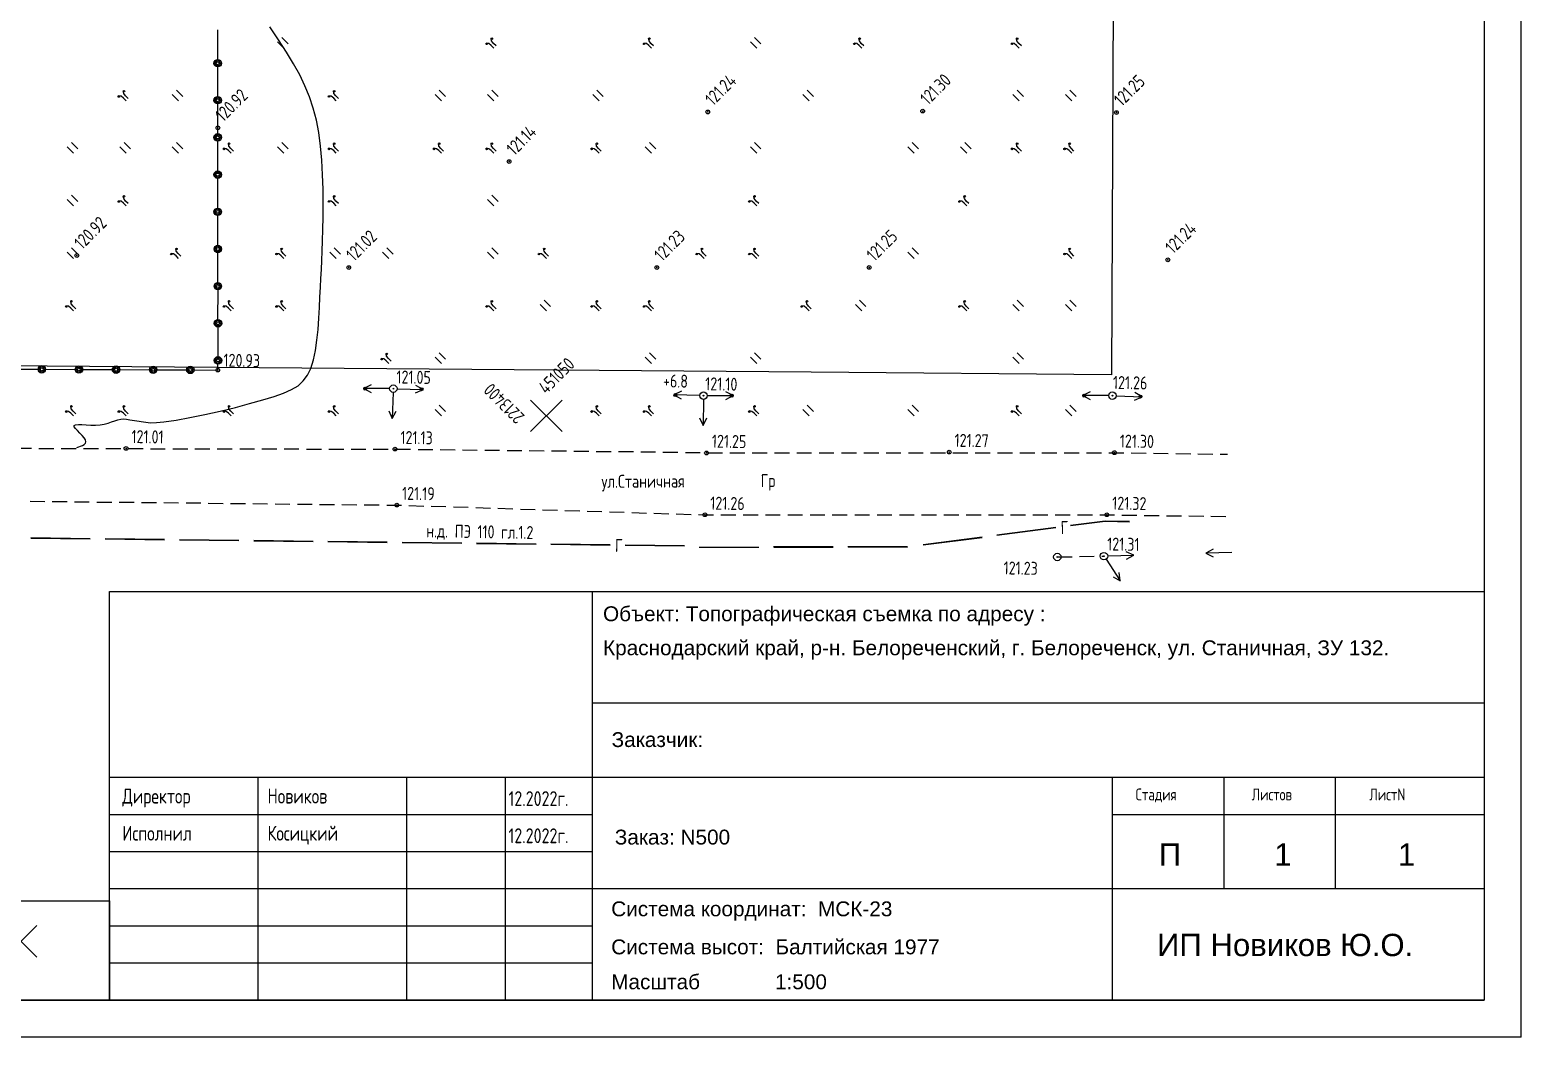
# Model space of a CAD drawing. Header units: millimetres. Extents: x 2213531 to 2213741, y 451026 to 451175.
# Drawn here: x 2213641 to 2213741.3, y 451026.4 to 451094.2 of the extents above; entities that cross this region are included whole.
import ezdxf

# ---------------------------------------------------------------- set-up
doc = ezdxf.new("R2010")
doc.units = ezdxf.units.MM
doc.linetypes.add('CONTI', pattern=[0])
for name, color, linetype in [('Газопровод', 140, 'Continuous'), ('Горизонтали', 32, 'CONTI'), ('Границы участка', 1, 'Continuous'), ('Заполнение', 250, 'CONTI'), ('Координатная сетка', 92, 'Continuous'), ('Лист', 7, 'Continuous'), ('Отметки', 7, 'Continuous'), ('Ситуация', 7, 'Continuous'), ('Текст', 7, 'Continuous')]:
    doc.layers.add(name, color=color, linetype=linetype)
doc.styles.add('SHRFT', font='ROMAND.SHX')
doc.styles.get("Standard").update_dxf_attribs({"font": 'arial.ttf'})

# ---------------------------------------------------------------- blocks, each defined once
blk = doc.blocks.new('BL_333')
at = {"color": 0}
for p, q in [((0, -3), (0, 3)), ((-3, 0), (3, 0))]:
    blk.add_line(p, q, dxfattribs=at)
blk = doc.blocks.new('BL_2011')
at = {"color": 0}
for p, q in [((0, 0), (0, 1.2)), ((0.8, 0), (0.8, 1.2))]:
    blk.add_line(p, q, dxfattribs=at)
blk = doc.blocks.new('BL_2013')
at = {"color": 0}
for p, q in [((-0.05, 0.9), (-0.25, 1.2)), ((0, 0.5), (-0.05, 0.9)), ((0, 0), (0, 0.5)), ((0.4, 0.5), (0.45, 0.9)), ((0.4, 0), (0.4, 0.5)), ((0.45, 0.9), (0.65, 1.2))]:
    blk.add_line(p, q, dxfattribs=at)
for centre in [(-0.3, 1.1), (0.7, 1.1)]:
    blk.add_circle(centre, 0.1, dxfattribs=at)
blk = doc.blocks.new('BL_26')
at = {"color": 0}
for radius in [0.5, 0.05]:
    blk.add_circle((0, 0), radius, dxfattribs=at)

msp = doc.modelspace()

# ---------------------------------------------------------------- linework, layer by layer
at = {"layer": 'Газопровод'}
for p, q in [((2213710, 451060.71), (2213706.03, 451060.19)), ((2213710, 451060.69), (2213706.04, 451060.17)), ((2213713.33, 451061.15), (2213710.98, 451060.84)), ((2213713.33, 451061.12), (2213710.99, 451060.82)), ((2213714.96, 451061.11), (2213713.33, 451061.15)), ((2213714.96, 451061.08), (2213713.33, 451061.12)), ((2213645.01, 451059.96), (2213641.02, 451060.01)), ((2213645.01, 451059.93), (2213641.02, 451059.98)), ((2213650.01, 451059.9), (2213646.02, 451059.95)), ((2213650.01, 451059.87), (2213646.02, 451059.92)), ((2213655.02, 451059.84), (2213651.02, 451059.89)), ((2213655.02, 451059.81), (2213651.02, 451059.86)), ((2213660.02, 451059.78), (2213656.02, 451059.83)), ((2213660.02, 451059.75), (2213656.02, 451059.8)), ((2213665.01, 451059.72), (2213661.02, 451059.77)), ((2213665.01, 451059.69), (2213661.02, 451059.74)), ((2213670.02, 451059.66), (2213666.02, 451059.71)), ((2213670.02, 451059.64), (2213666.02, 451059.69)), ((2213675.02, 451059.6), (2213671.02, 451059.65)), ((2213675.02, 451059.57), (2213671.02, 451059.62)), ((2213680.02, 451059.54), (2213676.02, 451059.59)), ((2213680.02, 451059.51), (2213676.02, 451059.56)), ((2213685.01, 451059.48), (2213681.01, 451059.53)), ((2213685.01, 451059.45), (2213681.01, 451059.5)), ((2213690.01, 451059.38), (2213686.01, 451059.38)), ((2213695.01, 451059.41), (2213691.01, 451059.41)), ((2213695.01, 451059.38), (2213691.02, 451059.38)), ((2213700.02, 451059.41), (2213696.01, 451059.41)), ((2213700.01, 451059.38), (2213696.02, 451059.39)), ((2213705.04, 451060.06), (2213701.07, 451059.54)), ((2213705.04, 451060.03), (2213701.08, 451059.52))]:
    msp.add_line(p, q, dxfattribs=at)
at = {"layer": 'Горизонтали', "color": 32}
for points in [[(2213649.07, 451067.77), (2213649.49, 451067.79), (2213649.98, 451067.83), (2213650.8, 451067.94), (2213651.73, 451068.11), (2213652.73, 451068.31), (2213653.76, 451068.55), (2213654.79, 451068.8), (2213655.75, 451069.05), (2213656.63, 451069.3), (2213657.39, 451069.53), (2213658.03, 451069.75), (2213658.57, 451070), (2213659.01, 451070.26), (2213659.36, 451070.58), (2213659.64, 451070.96), (2213659.87, 451071.42), (2213660.04, 451071.99), (2213660.18, 451072.63), (2213660.27, 451073.33), (2213660.35, 451074.05), (2213660.4, 451074.8), (2213660.44, 451075.53), (2213660.47, 451076.22), (2213660.51, 451076.88), (2213660.54, 451077.48), (2213660.58, 451078.08), (2213660.61, 451078.69), (2213660.64, 451079.32), (2213660.66, 451080.01), (2213660.68, 451080.76), (2213660.7, 451081.61), (2213660.7, 451082.53), (2213660.7, 451083.48), (2213660.66, 451084.46), (2213660.61, 451085.44), (2213660.51, 451086.39), (2213660.4, 451087.3), (2213660.24, 451088.14), (2213660.03, 451088.94), (2213659.78, 451089.69), (2213659.47, 451090.43), (2213659.12, 451091.17), (2213658.7, 451091.92), (2213658.23, 451092.71), (2213657.69, 451093.54), (2213657.1, 451094.41)], [(2213644.13, 451066.11), (2213644.25, 451066.14), (2213644.37, 451066.18), (2213644.5, 451066.23), (2213644.61, 451066.3), (2213644.7, 451066.39), (2213644.72, 451066.49), (2213644.71, 451066.62), (2213644.62, 451066.76), (2213644.48, 451066.91), (2213644.32, 451067.07), (2213644.16, 451067.24), (2213644.03, 451067.38), (2213643.95, 451067.5), (2213643.95, 451067.58), (2213644.04, 451067.63), (2213644.23, 451067.65), (2213644.46, 451067.64), (2213644.74, 451067.63), (2213645.06, 451067.61), (2213645.38, 451067.61), (2213645.69, 451067.63), (2213645.97, 451067.68), (2213646.22, 451067.74), (2213646.45, 451067.82), (2213646.67, 451067.9), (2213646.87, 451067.96), (2213647.07, 451068), (2213647.27, 451068.02), (2213647.47, 451068), (2213647.69, 451067.95), (2213649.07, 451067.77)]]:
    msp.add_lwpolyline(points, dxfattribs=at)
at = {"layer": 'Границы участка'}
msp.add_lwpolyline([(2213573.58, 451152.13), (2213593.58, 451151.96), (2213613.58, 451151.8), (2213633.58, 451151.64), (2213653.58, 451151.48), (2213673.57, 451151.32), (2213693.57, 451151.16), (2213714.11, 451150.99), (2213713.93, 451111.62), (2213713.92, 451110.99), (2213713.74, 451070.99), (2213693.54, 451071.16), (2213673.54, 451071.32), (2213653.53, 451071.48), (2213633.54, 451071.64), (2213613.53, 451071.8), (2213593.54, 451071.95), (2213573.54, 451072.12), (2213573.56, 451112.12), (2213573.58, 451152.13)], dxfattribs=at)
at = {"layer": 'Лист', "color": 7, "linetype": 'ByBlock'}
msp.add_line((2213741.32, 451026.41), (2213741.32, 451174.91), dxfattribs=at)
at = {"layer": 'Лист', "color": 7}
for p, q in [((2213738.82, 451172.41), (2213738.82, 451028.91)), ((2213646.32, 451056.41), (2213738.82, 451056.41)), ((2213646.32, 451028.91), (2213646.32, 451056.41)), ((2213678.82, 451028.91), (2213678.82, 451056.41)), ((2213678.82, 451028.91), (2213678.82, 451056.41)), ((2213678.82, 451048.91), (2213738.82, 451048.91)), ((2213678.82, 451048.91), (2213738.82, 451048.91)), ((2213646.32, 451043.91), (2213738.82, 451043.91)), ((2213646.32, 451043.91), (2213738.82, 451043.91)), ((2213646.32, 451043.91), (2213738.82, 451043.91)), ((2213646.32, 451043.91), (2213738.82, 451043.91)), ((2213656.32, 451028.91), (2213656.32, 451043.91)), ((2213656.32, 451028.91), (2213656.32, 451043.91)), ((2213666.32, 451028.91), (2213666.32, 451043.91)), ((2213666.32, 451028.91), (2213666.32, 451043.91)), ((2213666.32, 451028.91), (2213666.32, 451043.91)), ((2213666.32, 451028.91), (2213666.32, 451043.91)), ((2213672.97, 451028.91), (2213672.97, 451043.91)), ((2213713.82, 451028.91), (2213713.82, 451043.91)), ((2213713.82, 451028.91), (2213713.82, 451043.91)), ((2213721.32, 451036.41), (2213721.32, 451043.91)), ((2213721.32, 451036.41), (2213721.32, 451043.91)), ((2213728.82, 451036.41), (2213728.82, 451043.91)), ((2213728.82, 451036.41), (2213728.82, 451043.91)), ((2213646.32, 451041.41), (2213678.82, 451041.41)), ((2213646.32, 451041.41), (2213678.82, 451041.41)), ((2213646.32, 451041.41), (2213678.82, 451041.41)), ((2213646.32, 451041.41), (2213678.82, 451041.41)), ((2213713.82, 451041.41), (2213738.82, 451041.41)), ((2213713.82, 451041.41), (2213738.82, 451041.41)), ((2213646.32, 451038.91), (2213678.82, 451038.91)), ((2213646.32, 451038.91), (2213678.82, 451038.91)), ((2213646.32, 451038.91), (2213678.82, 451038.91)), ((2213646.32, 451038.91), (2213678.82, 451038.91)), ((2213646.32, 451036.41), (2213738.82, 451036.41)), ((2213646.32, 451036.41), (2213738.82, 451036.41)), ((2213646.32, 451036.41), (2213738.82, 451036.41)), ((2213646.32, 451036.41), (2213738.82, 451036.41)), ((2213646.32, 451033.91), (2213678.82, 451033.91)), ((2213646.32, 451033.91), (2213678.82, 451033.91)), ((2213646.32, 451033.91), (2213678.82, 451033.91)), ((2213646.32, 451033.91), (2213678.82, 451033.91)), ((2213646.32, 451031.41), (2213678.82, 451031.41)), ((2213646.32, 451031.41), (2213678.82, 451031.41)), ((2213646.32, 451031.41), (2213678.82, 451031.41)), ((2213646.32, 451031.41), (2213678.82, 451031.41)), ((2213541.32, 451028.91), (2213738.82, 451028.91)), ((2213738.82, 451028.91), (2213646.32, 451028.91)), ((2213646.32, 451028.91), (2213738.82, 451028.91)), ((2213646.32, 451028.91), (2213738.82, 451028.91)), ((2213646.32, 451028.91), (2213738.82, 451028.91)), ((2213646.32, 451028.91), (2213738.82, 451028.91)), ((2213741.32, 451026.41), (2213531.32, 451026.41))]:
    msp.add_line(p, q, dxfattribs=at)
at = {"layer": 'Отметки'}
for centre in [(2213686.58, 451088.68), (2213701.04, 451088.74), (2213714.08, 451088.64), (2213653.61, 451087.61), (2213673.21, 451085.34), (2213644.12, 451079.02), (2213662.42, 451078.21), (2213683.15, 451078.21), (2213697.44, 451078.22), (2213717.54, 451078.73), (2213653.6, 451071.31), (2213647.43, 451066.04), (2213665.53, 451065.99), (2213686.49, 451065.73), (2213702.83, 451065.79), (2213713.94, 451065.75), (2213665.65, 451062.22), (2213686.39, 451061.57), (2213713.44, 451061.57)]:
    msp.add_circle(centre, 0.125, dxfattribs=at)
for p in [(2213686.58, 451088.68), (2213701.04, 451088.74), (2213714.08, 451088.64), (2213653.61, 451087.61), (2213673.21, 451085.34), (2213644.12, 451079.02), (2213717.54, 451078.73), (2213662.42, 451078.21), (2213683.15, 451078.21), (2213697.44, 451078.22), (2213653.6, 451071.31), (2213647.43, 451066.04), (2213665.53, 451065.99), (2213686.49, 451065.73), (2213702.83, 451065.79), (2213713.94, 451065.75), (2213665.65, 451062.22), (2213686.39, 451061.57), (2213713.44, 451061.57)]:
    msp.add_point(p, dxfattribs=at)
at = {"layer": 'Ситуация'}
for p, q in [((2213653.6, 451092.21), (2213653.6, 451094.21)), ((2213653.6, 451089.72), (2213653.6, 451091.72)), ((2213653.6, 451087.22), (2213653.6, 451089.21)), ((2213653.6, 451084.71), (2213653.6, 451086.71)), ((2213653.6, 451082.21), (2213653.6, 451084.21)), ((2213653.6, 451079.71), (2213653.61, 451081.71)), ((2213653.61, 451077.21), (2213653.61, 451079.21)), ((2213653.61, 451074.71), (2213653.62, 451076.71)), ((2213653.62, 451072.22), (2213653.62, 451074.21)), ((2213639.51, 451071.37), (2213641.51, 451071.36)), ((2213642.01, 451071.37), (2213644, 451071.35)), ((2213644.51, 451071.35), (2213646.51, 451071.34)), ((2213647.01, 451071.35), (2213649, 451071.33)), ((2213649.51, 451071.33), (2213651.5, 451071.32)), ((2213652.01, 451071.32), (2213653.6, 451071.31)), ((2213653.61, 451071.3), (2213653.61, 451071.71)), ((2213663.92, 451070.31), (2213663.43, 451070.06)), ((2213667.42, 451070.01), (2213666.93, 451070.28)), ((2213665.17, 451070.06), (2213663.43, 451070.06)), ((2213665.17, 451070.06), (2213663.43, 451070.06)), ((2213663.43, 451070.06), (2213663.92, 451069.8)), ((2213665.41, 451069.81), (2213665.35, 451068.06)), ((2213665.67, 451070.05), (2213667.42, 451070.01)), ((2213665.67, 451070.05), (2213667.42, 451070.01)), ((2213666.92, 451069.78), (2213667.42, 451070.01)), ((2213684.8, 451069.88), (2213684.29, 451069.64)), ((2213686.05, 451069.6), (2213684.29, 451069.64)), ((2213686.05, 451069.6), (2213684.29, 451069.64)), ((2213684.29, 451069.64), (2213684.79, 451069.37)), ((2213686.29, 451069.34), (2213686.26, 451067.59)), ((2213686.55, 451069.59), (2213688.29, 451069.59)), ((2213686.55, 451069.59), (2213688.29, 451069.59)), ((2213688.29, 451069.59), (2213687.79, 451069.85)), ((2213687.79, 451069.34), (2213688.29, 451069.59)), ((2213712.31, 451069.84), (2213711.81, 451069.59)), ((2213713.55, 451069.59), (2213711.81, 451069.59)), ((2213713.55, 451069.59), (2213711.81, 451069.59)), ((2213711.81, 451069.59), (2213712.31, 451069.33)), ((2213714.06, 451069.58), (2213715.81, 451069.52)), ((2213714.06, 451069.58), (2213715.81, 451069.52)), ((2213715.3, 451069.28), (2213715.81, 451069.52)), ((2213715.81, 451069.52), (2213715.31, 451069.79)), ((2213665.12, 451068.57), (2213665.35, 451068.06)), ((2213665.35, 451068.06), (2213665.62, 451068.55)), ((2213686.02, 451068.1), (2213686.26, 451067.59)), ((2213686.26, 451067.59), (2213686.51, 451068.09)), ((2213640.07, 451066.05), (2213641.07, 451066.05)), ((2213641.57, 451066.04), (2213642.57, 451066.04)), ((2213643.07, 451066.04), (2213644.07, 451066.04)), ((2213644.57, 451066.04), (2213645.57, 451066.04)), ((2213646.07, 451066.03), (2213647.08, 451066.03)), ((2213647.57, 451066.03), (2213648.58, 451066.03)), ((2213649.07, 451066.02), (2213650.07, 451066.02)), ((2213650.57, 451066.01), (2213651.58, 451066.01)), ((2213652.07, 451066.01), (2213653.07, 451066.01)), ((2213653.57, 451066.01), (2213654.57, 451066.01)), ((2213655.08, 451066.01), (2213656.08, 451066.01)), ((2213656.57, 451066), (2213657.57, 451066)), ((2213658.07, 451066), (2213659.07, 451066)), ((2213659.57, 451065.99), (2213660.58, 451065.99)), ((2213661.07, 451065.99), (2213662.08, 451065.99)), ((2213662.57, 451065.99), (2213663.57, 451065.99)), ((2213664.07, 451065.98), (2213665.07, 451065.98)), ((2213665.57, 451065.99), (2213666.57, 451065.99)), ((2213667.08, 451065.97), (2213668.07, 451065.96)), ((2213668.57, 451065.96), (2213669.57, 451065.95)), ((2213670.07, 451065.94), (2213671.06, 451065.93)), ((2213671.57, 451065.92), (2213672.56, 451065.92)), ((2213673.07, 451065.9), (2213674.07, 451065.89)), ((2213674.57, 451065.89), (2213675.57, 451065.88)), ((2213676.07, 451065.87), (2213677.07, 451065.87)), ((2213677.57, 451065.86), (2213678.57, 451065.85)), ((2213679.07, 451065.84), (2213680.07, 451065.83)), ((2213680.57, 451065.82), (2213681.57, 451065.82)), ((2213682.07, 451065.8), (2213683.06, 451065.8)), ((2213683.56, 451065.79), (2213684.56, 451065.78)), ((2213685.07, 451065.77), (2213686.07, 451065.76)), ((2213686.57, 451065.75), (2213687.57, 451065.75)), ((2213688.07, 451065.75), (2213689.07, 451065.75)), ((2213689.57, 451065.75), (2213690.57, 451065.75)), ((2213691.07, 451065.75), (2213692.07, 451065.75)), ((2213692.57, 451065.75), (2213693.57, 451065.75)), ((2213694.07, 451065.75), (2213695.07, 451065.75)), ((2213695.58, 451065.75), (2213696.58, 451065.75)), ((2213697.08, 451065.75), (2213698.08, 451065.75)), ((2213698.58, 451065.75), (2213699.58, 451065.75)), ((2213700.08, 451065.75), (2213701.08, 451065.75)), ((2213701.57, 451065.75), (2213702.58, 451065.75)), ((2213703.07, 451065.75), (2213704.08, 451065.75)), ((2213704.57, 451065.75), (2213705.58, 451065.75)), ((2213706.07, 451065.75), (2213707.08, 451065.75)), ((2213707.57, 451065.75), (2213708.58, 451065.75)), ((2213709.07, 451065.75), (2213710.07, 451065.75)), ((2213710.57, 451065.75), (2213711.57, 451065.75)), ((2213712.07, 451065.75), (2213713.07, 451065.75)), ((2213713.57, 451065.75), (2213714.57, 451065.74)), ((2213715.07, 451065.73), (2213716.08, 451065.72)), ((2213716.57, 451065.71), (2213717.57, 451065.7)), ((2213718.07, 451065.69), (2213719.08, 451065.67)), ((2213719.56, 451065.67), (2213720.57, 451065.65)), ((2213721.07, 451065.65), (2213721.56, 451065.64)), ((2213640.97, 451062.48), (2213641.97, 451062.47)), ((2213642.47, 451062.46), (2213643.46, 451062.46)), ((2213643.97, 451062.45), (2213644.96, 451062.44)), ((2213645.47, 451062.43), (2213646.47, 451062.42)), ((2213646.97, 451062.42), (2213647.97, 451062.41)), ((2213648.47, 451062.4), (2213649.47, 451062.39)), ((2213649.97, 451062.39), (2213650.97, 451062.38)), ((2213651.47, 451062.37), (2213652.47, 451062.37)), ((2213652.96, 451062.35), (2213653.96, 451062.34)), ((2213654.46, 451062.34), (2213655.46, 451062.33)), ((2213655.97, 451062.32), (2213656.96, 451062.31)), ((2213657.47, 451062.3), (2213658.46, 451062.29)), ((2213658.96, 451062.29), (2213659.96, 451062.28)), ((2213660.46, 451062.27), (2213661.46, 451062.27)), ((2213661.96, 451062.26), (2213662.96, 451062.25)), ((2213663.46, 451062.25), (2213664.46, 451062.24)), ((2213664.97, 451062.22), (2213665.65, 451062.22)), ((2213665.65, 451062.22), (2213665.96, 451062.22)), ((2213666.47, 451062.2), (2213667.46, 451062.16)), ((2213667.97, 451062.15), (2213668.96, 451062.12)), ((2213669.47, 451062.11), (2213670.46, 451062.08)), ((2213670.96, 451062.05), (2213671.96, 451062.02)), ((2213672.46, 451062.01), (2213673.46, 451061.98)), ((2213673.97, 451061.96), (2213674.97, 451061.93)), ((2213675.46, 451061.91), (2213676.46, 451061.88)), ((2213676.96, 451061.87), (2213677.96, 451061.84)), ((2213678.47, 451061.82), (2213679.46, 451061.79)), ((2213679.96, 451061.77), (2213680.96, 451061.74)), ((2213681.46, 451061.73), (2213682.45, 451061.69)), ((2213682.96, 451061.67), (2213683.95, 451061.64)), ((2213684.46, 451061.63), (2213685.45, 451061.59)), ((2213685.96, 451061.58), (2213686.39, 451061.57)), ((2213686.39, 451061.57), (2213686.97, 451061.57)), ((2213687.46, 451061.57), (2213688.47, 451061.57)), ((2213688.96, 451061.57), (2213689.96, 451061.57)), ((2213690.46, 451061.57), (2213691.46, 451061.57)), ((2213691.96, 451061.57), (2213692.96, 451061.57)), ((2213693.46, 451061.57), (2213694.46, 451061.57)), ((2213694.96, 451061.57), (2213695.96, 451061.57)), ((2213696.47, 451061.57), (2213697.47, 451061.57)), ((2213697.97, 451061.57), (2213698.97, 451061.57)), ((2213699.47, 451061.57), (2213700.47, 451061.57)), ((2213700.97, 451061.57), (2213701.97, 451061.57)), ((2213702.47, 451061.57), (2213703.47, 451061.57)), ((2213703.96, 451061.57), (2213704.97, 451061.57)), ((2213705.46, 451061.57), (2213706.47, 451061.57)), ((2213706.96, 451061.57), (2213707.97, 451061.57)), ((2213708.46, 451061.57), (2213709.47, 451061.57)), ((2213709.96, 451061.57), (2213710.97, 451061.57)), ((2213711.46, 451061.57), (2213712.46, 451061.57)), ((2213712.96, 451061.57), (2213713.44, 451061.57)), ((2213713.44, 451061.57), (2213713.96, 451061.56)), ((2213714.44, 451061.55), (2213715.45, 451061.54)), ((2213715.95, 451061.53), (2213716.95, 451061.52)), ((2213717.44, 451061.51), (2213718.45, 451061.5)), ((2213718.95, 451061.49), (2213719.95, 451061.47)), ((2213720.44, 451061.47), (2213721.44, 451061.45)), ((2213720.58, 451059.25), (2213720.09, 451058.99)), ((2213710.1, 451058.73), (2213711.09, 451058.75)), ((2213711.59, 451058.76), (2213712.59, 451058.78)), ((2213713.09, 451058.79), (2213713.24, 451058.79)), ((2213713.38, 451058.59), (2213714.34, 451057.12)), ((2213713.49, 451058.8), (2213715.24, 451058.85)), ((2213715.24, 451058.85), (2213714.73, 451059.08)), ((2213714.75, 451058.59), (2213715.24, 451058.85)), ((2213721.84, 451059.04), (2213720.09, 451058.99)), ((2213720.09, 451058.99), (2213720.6, 451058.75)), ((2213713.86, 451057.4), (2213714.34, 451057.12)), ((2213714.34, 451057.12), (2213714.27, 451057.68))]:
    msp.add_line(p, q, dxfattribs=at)
msp.add_lwpolyline([(2213646.32, 451028.91), (2213597.44, 451028.91), (2213597.44, 451035.6), (2213646.32, 451035.6)], close=True, dxfattribs=at)
for centre, radius in [((2213653.6, 451091.96), 0.25), ((2213653.6, 451091.96), 0.18), ((2213653.6, 451091.96), 0.1), ((2213653.6, 451089.47), 0.25), ((2213653.6, 451089.47), 0.18), ((2213653.6, 451089.47), 0.1), ((2213653.6, 451086.97), 0.25), ((2213653.6, 451086.97), 0.18), ((2213653.6, 451086.97), 0.1), ((2213653.6, 451084.46), 0.25), ((2213653.6, 451084.46), 0.18), ((2213653.6, 451084.46), 0.1), ((2213653.6, 451081.96), 0.25), ((2213653.6, 451081.96), 0.18), ((2213653.6, 451081.96), 0.1), ((2213653.61, 451079.46), 0.25), ((2213653.61, 451079.46), 0.18), ((2213653.61, 451079.46), 0.1), ((2213653.61, 451076.96), 0.25), ((2213653.61, 451076.96), 0.18), ((2213653.61, 451076.96), 0.1), ((2213653.62, 451074.46), 0.25), ((2213653.62, 451074.46), 0.18), ((2213653.62, 451074.46), 0.1), ((2213641.76, 451071.36), 0.25), ((2213641.76, 451071.36), 0.18), ((2213641.76, 451071.36), 0.1), ((2213644.26, 451071.35), 0.25), ((2213644.26, 451071.35), 0.18), ((2213644.26, 451071.35), 0.1), ((2213646.76, 451071.34), 0.25), ((2213646.76, 451071.34), 0.18), ((2213646.76, 451071.34), 0.1), ((2213649.26, 451071.33), 0.25), ((2213649.26, 451071.33), 0.18), ((2213649.26, 451071.33), 0.1), ((2213651.76, 451071.32), 0.25), ((2213651.76, 451071.32), 0.18), ((2213651.76, 451071.32), 0.1), ((2213653.62, 451071.96), 0.25), ((2213653.62, 451071.96), 0.18), ((2213653.62, 451071.96), 0.1), ((2213663.53, 451070.06), 0.1), ((2213667.32, 451070.02), 0.1), ((2213684.4, 451069.63), 0.1), ((2213688.19, 451069.59), 0.1), ((2213711.91, 451069.59), 0.1), ((2213715.7, 451069.53), 0.1)]:
    msp.add_circle(centre, radius, dxfattribs=at)

# ---------------------------------------------------------------- block references
at = {"layer": 'Заполнение', "color": 250, "xscale": 0.5, "yscale": 0.5, "zscale": 0.5, "rotation": 45}
for name, p in [('BL_2011', (2213658.05, 451092.98)), ('BL_2013', (2213672.19, 451092.98)), ('BL_2013', (2213682.79, 451092.98)), ('BL_2011', (2213689.87, 451092.98)), ('BL_2013', (2213696.94, 451092.98)), ('BL_2013', (2213707.54, 451092.98)), ('BL_2013', (2213647.44, 451089.44)), ('BL_2011', (2213650.97, 451089.44)), ('BL_2013', (2213661.58, 451089.44)), ('BL_2011', (2213668.65, 451089.44)), ('BL_2011', (2213672.19, 451089.44)), ('BL_2011', (2213679.26, 451089.44)), ('BL_2011', (2213693.4, 451089.44)), ('BL_2011', (2213707.54, 451089.44)), ('BL_2011', (2213711.08, 451089.44)), ('BL_2011', (2213643.9, 451085.91)), ('BL_2011', (2213647.44, 451085.91)), ('BL_2011', (2213650.97, 451085.91)), ('BL_2013', (2213654.51, 451085.91)), ('BL_2011', (2213658.05, 451085.91)), ('BL_2013', (2213661.58, 451085.91)), ('BL_2013', (2213668.65, 451085.91)), ('BL_2013', (2213672.19, 451085.91)), ('BL_2013', (2213679.26, 451085.91)), ('BL_2011', (2213682.79, 451085.91)), ('BL_2011', (2213689.87, 451085.91)), ('BL_2011', (2213700.47, 451085.91)), ('BL_2011', (2213704.01, 451085.91)), ('BL_2013', (2213707.54, 451085.91)), ('BL_2013', (2213711.08, 451085.91)), ('BL_2011', (2213643.9, 451082.37)), ('BL_2013', (2213647.44, 451082.37)), ('BL_2013', (2213661.58, 451082.37)), ('BL_2011', (2213672.19, 451082.37)), ('BL_2013', (2213689.87, 451082.37)), ('BL_2013', (2213704.01, 451082.37)), ('BL_2011', (2213643.9, 451078.83)), ('BL_2013', (2213650.97, 451078.83)), ('BL_2013', (2213658.05, 451078.83)), ('BL_2011', (2213661.58, 451078.83)), ('BL_2011', (2213665.12, 451078.83)), ('BL_2011', (2213672.19, 451078.83)), ('BL_2013', (2213675.72, 451078.83)), ('BL_2013', (2213686.33, 451078.83)), ('BL_2013', (2213689.87, 451078.83)), ('BL_2011', (2213700.47, 451078.83)), ('BL_2013', (2213711.08, 451078.83)), ('BL_2013', (2213643.9, 451075.3)), ('BL_2013', (2213654.51, 451075.3)), ('BL_2013', (2213658.05, 451075.3)), ('BL_2013', (2213672.19, 451075.3)), ('BL_2011', (2213675.72, 451075.3)), ('BL_2013', (2213679.26, 451075.3)), ('BL_2013', (2213682.79, 451075.3)), ('BL_2013', (2213693.4, 451075.3)), ('BL_2011', (2213696.94, 451075.3)), ('BL_2013', (2213704.01, 451075.3)), ('BL_2011', (2213707.54, 451075.3)), ('BL_2011', (2213711.08, 451075.3)), ('BL_2013', (2213665.12, 451071.76)), ('BL_2011', (2213668.65, 451071.76)), ('BL_2011', (2213682.79, 451071.76)), ('BL_2011', (2213689.87, 451071.76)), ('BL_2011', (2213707.54, 451071.76)), ('BL_2013', (2213643.9, 451068.23)), ('BL_2013', (2213647.44, 451068.23)), ('BL_2013', (2213654.51, 451068.23)), ('BL_2013', (2213661.58, 451068.23)), ('BL_2011', (2213668.65, 451068.23)), ('BL_2013', (2213679.26, 451068.23)), ('BL_2013', (2213682.79, 451068.23)), ('BL_2013', (2213689.87, 451068.23)), ('BL_2011', (2213693.4, 451068.23)), ('BL_2011', (2213700.47, 451068.23)), ('BL_2013', (2213707.54, 451068.23)), ('BL_2011', (2213711.08, 451068.23))]:
    msp.add_blockref(name, p, dxfattribs=at)
at = {"layer": 'Координатная сетка', "xscale": 0.5, "yscale": 0.5, "zscale": 0.5, "rotation": 45}
for p in [(2213675.72, 451068.23), (2213640.37, 451032.87)]:
    msp.add_blockref('BL_333', p, dxfattribs=at)
at = {"layer": 'Ситуация', "xscale": 0.5, "yscale": 0.5, "zscale": 0.5, "rotation": 45}
for p in [(2213665.42, 451070.06), (2213686.29, 451069.59), (2213713.81, 451069.59), (2213710.1, 451058.73), (2213713.24, 451058.79)]:
    msp.add_blockref('BL_26', p, dxfattribs=at)

# ---------------------------------------------------------------- texts
at = {"layer": 'Газопровод', "style": 'SHRFT', "width": 0.75}
for s, rotation, p in [('н.д. ПЭ 110 гл.1.2', 359, (2213667.63, 451060.06)), ('Г', 1.7404, (2213710.34, 451060.27)), ('Г', 359, (2213680.33, 451059.07))]:
    msp.add_text(s, height=0.875, rotation=rotation, dxfattribs=at).set_placement(p)
at = {"layer": 'Лист', "color": 7, "lineweight": 15}
for s, height, p in [('Объект: Топографическая съемка по адресу :', 1, (2213679.53, 451054.41)), ('Краснодарский край, р-н. Белореченский, г. Белореченск, ул. Станичная, ЗУ 132.', 1, (2213679.53, 451052.12)), ('Заказчик:', 1, (2213680.11, 451045.94)), ('Заказ: N500', 1, (2213680.32, 451039.38)), ('П', 1.5, (2213716.93, 451037.96)), ('1', 1.5, (2213724.7, 451037.96)), ('1', 1.5, (2213733.02, 451037.96)), ('Система координат:  МСК-23', 1, (2213680.08, 451034.55)), ('ИП Новиков Ю.О.', 1.5, (2213716.81, 451031.87)), ('Система высот:  Балтийская 1977', 1, (2213680.08, 451031.99)), ('Масштаб             1:500', 1, (2213680.08, 451029.64))]:
    msp.add_text(s, height=height, dxfattribs=at).set_placement(p)
at = {"layer": 'Лист', "color": 7, "style": 'SHRFT', "width": 0.75}
for s, height, p in [('Директор', 1, (2213647.18, 451042.14)), ('Новиков', 1, (2213656.95, 451042.14)), ('Новиков', 1, (2213656.95, 451042.14)), ('Стадия', 0.8, (2213715.37, 451042.35)), ('Листов', 0.8, (2213723.18, 451042.35)), ('ЛистN', 0.8, (2213731.1, 451042.35)), ('12.2022г.', 1, (2213673.17, 451041.97)), ('Исполнил', 1, (2213647.18, 451039.64)), ('Косицкий', 1, (2213656.95, 451039.64)), ('12.2022г.', 1, (2213673.17, 451039.47))]:
    msp.add_text(s, height=height, dxfattribs=at).set_placement(p)
at = {"layer": 'Отметки', "style": 'SHRFT', "width": 0.75}
for s, rotation, p in [('121.24', 45, (2213686.93, 451089.04)), ('121.30', 45, (2213701.4, 451089.09)), ('121.25', 45, (2213714.44, 451089)), ('120.92', 45, (2213653.97, 451087.96)), ('121.14', 45, (2213673.56, 451085.69)), ('120.92', 45, (2213644.47, 451079.37)), ('121.02', 45, (2213662.77, 451078.57)), ('121.23', 45, (2213683.5, 451078.57)), ('121.25', 45, (2213697.79, 451078.57)), ('121.24', 45, (2213717.89, 451079.08)), ('120.93', 359.0866, (2213653.98, 451071.54)), ('121.05', 359.0866, (2213665.62, 451070.41)), ('121.10', 359.0866, (2213686.4, 451069.95)), ('121.26', 359.0866, (2213713.84, 451070.04)), ('121.01', 359.0866, (2213647.79, 451066.4)), ('121.13', 359.0866, (2213665.89, 451066.34)), ('121.25', 359.0866, (2213686.85, 451066.09)), ('121.27', 359.0866, (2213703.18, 451066.15)), ('121.30', 359.0866, (2213714.3, 451066.1)), ('121.19', 359.0866, (2213666, 451062.58)), ('121.26', 359.0866, (2213686.74, 451061.92)), ('121.32', 359.0866, (2213713.79, 451061.92)), ('121.31', 359.0866, (2213713.45, 451059.17)), ('121.23', 359.0866, (2213706.48, 451057.56))]:
    msp.add_text(s, height=0.875, rotation=rotation, dxfattribs=at).set_placement(p)
at = {"layer": 'Текст', "color": 7, "style": 'SHRFT', "width": 0.75}
for s, rotation, p in [('451050', 45, (2213675.72, 451069.64)), ('2213400', 135, (2213674.31, 451068.23)), ('+6.8', 358.8923, (2213683.56, 451070.15)), ('ул.Станичная', 0.265, (2213679.43, 451063.38)), ('Гр', 0.265, (2213690.14, 451063.43))]:
    msp.add_text(s, height=0.875, rotation=rotation, dxfattribs=at).set_placement(p)

doc.saveas('drawing.dxf')
